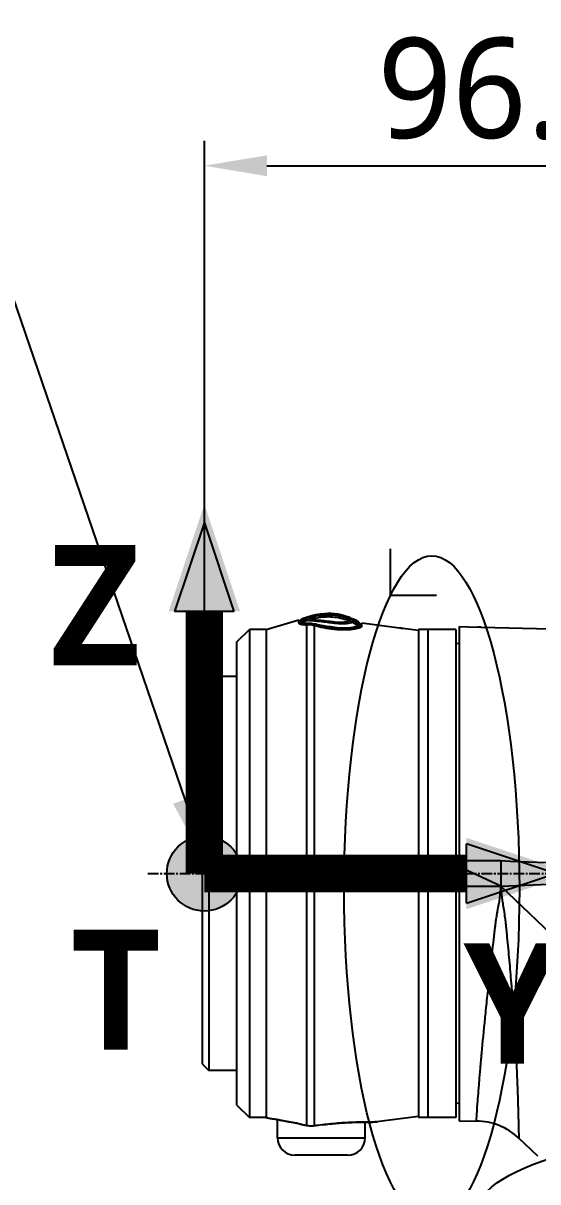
# Model space of a CAD drawing. Header units: millimetres. Extents: x 0 to 4378, y 0 to 2376.
# Drawn here: x 1408.7 to 1490.9, y 1649.9 to 1835 of the extents above; entities that cross this region are included whole.
import ezdxf

# ---------------------------------------------------------------- set-up
doc = ezdxf.new("R2010")
doc.units = ezdxf.units.MM
doc.header["$LTSCALE"] = 0.2
doc.linetypes.add('CENTER2', pattern=[1.125, 0.75, -0.125, 0.125, -0.125])
for name, color, linetype in [('02_Center Line', 1, 'CENTER2'), ('07_Special Line2', 76, 'Continuous'), ('12_Before Rev.Num.', 5, 'Continuous'), ('13_After Rev.Num.', 6, 'Continuous')]:
    doc.layers.add(name, color=color, linetype=linetype)
doc.layers.add('14_Mark', color=7, linetype='Continuous', true_color=0xe03c31)
doc.styles.add('Rainbow-5.0 Style', font='malgunsl.ttf')
doc.dimstyles.new('Rainbow-5.0 Style', dxfattribs={"dimtxt": 4, "dimasz": 2.5, "dimexe": 1, "dimexo": 1, "dimgap": 1, "dimtad": 1, "dimdsep": 46, "dimtxsty": 'Rainbow-5.0 Style', "dimcen": 0, "dimclrd": 251, "dimclre": 251, "dimclrt": 7, "dimazin": 3, "dimtp": 0.1, "dimtm": 0.1, "dimtfac": 0.61, "dimtmove": 0, "dimatfit": 3, "dimfxl": 1, "dimlwd": -1, "dimlwe": -1, "dimarcsym": 1})

# ---------------------------------------------------------------- blocks, each defined once
blk = doc.blocks.new('A$C20a5dee6')
for p, q in [((-197.54, 1135.9), (-192.28, 1137.4)), ((-192.28, 1137), (-192.28, 1137.18)), ((-192.28, 1136.96), (-192.28, 1136.96)), ((-192.23, 1136.88), (-192.23, 1136.83)), ((-182.24, 1136.38), (-182.24, 1136.87)), ((-182.24, 1136.38), (-182.24, 1136.87)), ((-176.2, 1136.1), (-182.24, 1136.87)), ((-202.2, 1133.9), (-200.2, 1135.9)), ((-200.2, 1135.9), (-200.2, 1057.9)), ((-197.54, 1135.9), (-200.2, 1135.9)), ((-189.87, 1136), (-189.87, 1136)), ((-187.31, 1136.07), (-187.31, 1135.96)), ((-182.39, 1136.26), (-182.39, 1136.24)), ((-173.2, 1135.71), (-175.7, 1136.03)), ((-173.2, 1135.9), (-173.2, 1057.9)), ((-167.2, 1135.9), (-173.2, 1135.9)), ((-171.7, 1135.9), (-171.7, 1057.9)), ((-167.2, 1135.9), (-167.2, 1057.9)), ((-166.7, 1136.35), (-166.7, 1057.38)), ((-166.7, 1136.35), (-163.7, 1136.27)), ((-163.2, 1136.26), (-152.05, 1135.97)), ((-202.2, 1059.9), (-202.2, 1133.9)), ((-189.87, 1134.54), (-189.87, 1134.54)), ((-189.87, 1134.14), (-189.87, 1134.14)), ((-166.7, 1133.61), (-167.2, 1133.62)), ((-189.87, 1131.14), (-189.87, 1131.14)), ((-189.87, 1131.14), (-189.87, 1131.14)), ((-189.87, 1130.04), (-189.87, 1130.04)), ((-189.87, 1129.84), (-189.87, 1129.84)), ((-207.7, 1127.38), (-206.7, 1128.38)), ((-207.7, 1066.43), (-207.7, 1127.38)), ((-206.7, 1128.38), (-206.7, 1065.43)), ((-202.2, 1128.38), (-206.7, 1128.38)), ((-189.87, 1108.11), (-189.87, 1108.11)), ((-160, 1098.9), (-166.7, 1098.9)), ((-160, 1094.9), (-166.7, 1097.98)), ((-160, 1098.9), (-160, 1094.9)), ((-189.87, 1095.79), (-189.87, 1095.79)), ((-160, 1094.9), (-112.9, 1096.82)), ((-166.7, 1094.9), (-160, 1094.9)), ((-160, 1094.9), (-111.52, 1048.4)), ((-189.87, 1087.77), (-189.87, 1087.77)), ((-189.87, 1070.28), (-189.87, 1070.28)), ((-207.7, 1066.43), (-206.7, 1065.43)), ((-202.2, 1065.43), (-206.7, 1065.43)), ((-202.2, 1059.9), (-200.2, 1057.9)), ((-166.7, 1060.19), (-167.2, 1060.18)), ((-197.54, 1057.9), (-200.2, 1057.9)), ((-195.7, 1057.58), (-195.7, 1057.58)), ((-195.7, 1054.7), (-195.7, 1057.57)), ((-181.7, 1054.7), (-181.7, 1057.18)), ((-173.2, 1058.08), (-179.81, 1057.24)), ((-167.2, 1057.9), (-173.2, 1057.9)), ((-166.7, 1057.38), (-163.92, 1057.36)), ((-188.57, 1056.75), (-188.57, 1056.76)), ((-195.7, 1054.7), (-181.7, 1054.7)), ((-154.1, 1051.76), (-157.15, 1054.64)), ((-184.5, 1051.9), (-192.9, 1051.9))]:
    blk.add_line(p, q)
for centre, radius, start, end in [((-164.01, 1047.36), 10, 46.7002, 89.5), ((-192.9, 1054.7), 2.8, 180, 270), ((-184.5, 1054.7), 2.8, 270, 0)]:
    blk.add_arc(centre, radius, start, end)
for centre, major_axis, ratio, start_param, end_param in [((-190.78, 1138.3), (-0.199, 0.356), 0.831407, 2.296035, 3.622073), ((-190.7, 1137.76), (0.103, -0.425), 0.704383, 5.763907, 7.08083), ((-185.59, 1138.25), (-4.86, -0.68), 0.118691, 0.094667, 0.17403), ((-183.8, 1137.96), (-0.344, -0.089), 0.999995, 0.248115, 1.570796), ((-183.79, 1137.49), (-0.225, -0.286), 0.974625, 5.861248, 7.187926), ((-185.15, 1126.08), (4.32, -11.32), 0.717714, 2.404672, 2.506604), ((-182.2, 1096.21), (-1.5, 41.41), 0.004407, 0.122192, 0.153006), ((-185.04, 1126.56), (-4.56, 11.08), 0.720786, 5.518786, 5.618693), ((-197.27, 1058.87), (-0.218, -0.976), 0.94947, 6.224959, 6.283191), ((-190.79, 1057.59), (-0.241, -0.97), 0.226232, 6.115727, 6.283184), ((-189.99, 1057.55), (0.153, -0.988), 0.141972, 6.109132, 6.283185)]:
    blk.add_ellipse(centre, major_axis=major_axis, ratio=ratio, start_param=start_param, end_param=end_param)
for points, knots in [([(-190.47, 1138.06), (-189.89, 1138.22), (-189.32, 1138.34), (-188.76, 1138.4), (-187.3, 1138.58), (-185.9, 1138.43), (-184.57, 1137.97), (-184.41, 1137.91), (-184.26, 1137.86), (-184.11, 1137.79)], [0.073579, 0.073579, 0.073579, 0.073579, 1.773456, 1.773456, 1.773456, 6.187837, 6.187837, 6.187837, 6.697304, 6.697304, 6.697304, 6.697304]), ([(-192.28, 1136.96), (-192.28, 1136.93), (-192.28, 1136.91), (-192.26, 1136.86), (-192.25, 1136.84), (-192.18, 1136.78), (-192.1, 1136.75), (-191.8, 1136.67), (-191.48, 1136.64), (-191.07, 1136.65)], [-0.3780935, -0.3780935, -0.3780935, -0.3780935, -0.3289343, -0.3289343, -0.2821356, -0.2821356, -0.188521, -0.188521, -0.0003025, -0.0003025, -0.0003025, -0.0003025]), ([(-192.23, 1136.83), (-192.25, 1136.85), (-192.26, 1136.87), (-192.28, 1136.9), (-192.28, 1136.92), (-192.28, 1136.93)], [-0.11536978, -0.11536978, -0.11536978, -0.11536978, -0.06051252, -0.06051252, -0.02296166, -0.02296166, -0.02296166, -0.02296166]), ([(-192.23, 1136.92), (-192.23, 1136.92), (-192.23, 1136.92), (-192.23, 1136.9), (-192.23, 1136.84), (-192.23, 1136.82)], [-137.742306, -137.742306, -137.742306, -137.742306, -137.735239, -135.362241, -134.896788, -134.896788, -134.896788, -134.896788]), ([(-190.94, 1136.68), (-191.19, 1136.68), (-191.4, 1136.69), (-191.56, 1136.72), (-191.73, 1136.74), (-191.85, 1136.78), (-191.92, 1136.83), (-192.05, 1136.93), (-191.99, 1137.06), (-191.99, 1137.15), (-192, 1137.24), (-192, 1137.31), (-192, 1137.35), (-192, 1137.35), (-192, 1137.35), (-192, 1137.35), (-192, 1137.4), (-192, 1137.42), (-192, 1137.42), (-192, 1137.42), (-192, 1137.42), (-192, 1137.42)], [-37.038773, -37.038773, -37.038773, -37.038773, -35.852961, -35.852961, -35.852961, -34.66644, -34.66644, -34.66644, -32.296832, -32.296832, -32.296832, -29.935323, -29.935323, -29.935323, -29.920458, -29.920458, -29.920458, -27.574383, -27.574383, -27.574383, -27.547428, -27.547428, -27.547428, -27.547428]), ([(-191.69, 1137.03), (-191.7, 1137.03), (-191.7, 1137.04), (-191.7, 1137.04), (-191.75, 1137.09), (-191.76, 1137.13), (-191.77, 1137.17), (-191.78, 1137.22), (-191.77, 1137.27), (-191.77, 1137.31)], [33.655801, 33.655801, 33.655801, 33.655801, 33.760753, 33.760753, 33.760753, 34.688313, 34.688313, 34.688313, 35.7207, 35.7207, 35.7207, 35.7207]), ([(-191.77, 1137.62), (-191.67, 1137.66), (-191.57, 1137.69), (-191.47, 1137.73), (-191.33, 1137.78), (-191.19, 1137.83), (-191.06, 1137.87), (-191, 1137.9), (-190.93, 1137.92), (-190.87, 1137.94)], [-1.0896743, -1.0896743, -1.0896743, -1.0896743, -0.7634499, -0.7634499, -0.7634499, -0.3184296, -0.3184296, -0.3184296, -0.1133023, -0.1133023, -0.1133023, -0.1133023]), ([(-191.77, 1137.31), (-191.76, 1137.41), (-191.77, 1137.49), (-191.77, 1137.59), (-191.77, 1137.62), (-191.77, 1137.62)], [35.720722, 35.720722, 35.720722, 35.720722, 38.259702, 38.259702, 40.798705, 40.798705, 40.798705, 40.798705]), ([(-191.69, 1137.03), (-191.63, 1136.98), (-191.52, 1136.95), (-191.38, 1136.93), (-191.37, 1136.92), (-191.37, 1136.92), (-191.36, 1136.92), (-191.2, 1136.9), (-191.01, 1136.88), (-190.77, 1136.88)], [-33.655783, -33.655783, -33.655783, -33.655783, -32.588177, -32.588177, -32.588177, -32.535769, -32.535769, -32.535769, -31.415738, -31.415738, -31.415738, -31.415738]), ([(-189.87, 1136.49), (-189.92, 1136.51), (-189.97, 1136.52), (-190.09, 1136.55), (-190.14, 1136.56), (-190.3, 1136.59), (-190.4, 1136.61), (-190.79, 1136.66), (-190.99, 1136.65), (-191.07, 1136.65)], [0.0000195, 0.0000195, 0.0000195, 0.0000195, 0.0187409, 0.0187409, 0.0363222, 0.0363222, 0.0713463, 0.0713463, 0.1704652, 0.1704652, 0.1704652, 0.1704652]), ([(-191.07, 1136.65), (-191.07, 1135.61), (-191.07, 1133.85), (-191.07, 1131.46), (-191.07, 1130.21), (-191.07, 1128.76), (-191.07, 1127.18), (-191.07, 1125.59), (-191.07, 1123.87), (-191.07, 1122.02), (-191.07, 1120.17), (-191.07, 1118.16), (-191.07, 1116.08), (-191.07, 1113.99), (-191.07, 1111.83), (-191.07, 1109.6), (-191.07, 1107.36), (-191.07, 1105.03), (-191.07, 1102.7), (-191.07, 1100.36), (-191.07, 1098.01), (-191.07, 1095.66), (-191.07, 1090.94), (-191.07, 1086.2), (-191.07, 1081.81), (-191.07, 1079.61), (-191.07, 1077.51), (-191.07, 1075.51), (-191.07, 1073.51), (-191.07, 1071.59), (-191.07, 1069.82), (-191.07, 1068.05), (-191.07, 1066.44), (-191.07, 1064.97), (-191.07, 1063.51), (-191.07, 1062.18), (-191.07, 1061.05), (-191.07, 1058.89), (-191.07, 1057.41), (-191.07, 1056.64)], [0, 0, 0, 0, 0.1205223, 0.1205223, 0.1205223, 0.1837668, 0.1837668, 0.1837668, 0.2470112, 0.2470112, 0.2470112, 0.3102557, 0.3102557, 0.3102557, 0.3735002, 0.3735002, 0.3735002, 0.4367446, 0.4367446, 0.4367446, 0.4999891, 0.4999891, 0.4999891, 0.6264781, 0.6264781, 0.6264781, 0.6897225, 0.6897225, 0.6897225, 0.752967, 0.752967, 0.752967, 0.8162115, 0.8162115, 0.8162115, 0.879456, 0.879456, 0.879456, 1, 1, 1, 1]), ([(-190.94, 1136.68), (-190.49, 1136.71), (-189.93, 1136.59), (-189.31, 1136.42), (-189.31, 1136.42), (-189.3, 1136.42), (-189.3, 1136.42), (-188.99, 1136.34), (-188.66, 1136.27), (-188.33, 1136.21), (-188, 1136.16), (-187.66, 1136.11), (-187.31, 1136.07)], [37.039421, 37.039421, 37.039421, 37.039421, 39.181422, 39.181422, 39.181422, 39.2015, 39.2015, 39.2015, 40.272392, 40.272392, 40.272392, 41.323422, 41.323422, 41.323422, 41.323422]), ([(-190.88, 1137.63), (-190.88, 1137.68), (-190.87, 1137.73), (-190.87, 1137.81), (-190.87, 1137.84), (-190.87, 1137.91), (-190.87, 1137.94), (-190.87, 1137.94)], [-0.4984902, -0.4984902, -0.4984902, -0.4984902, -0.3746356, -0.3746356, -0.2508217, -0.2508217, -0.0000001, -0.0000001, -0.0000001, -0.0000001]), ([(-190.77, 1137.36), (-190.79, 1137.37), (-190.81, 1137.39), (-190.82, 1137.41), (-190.84, 1137.42), (-190.85, 1137.44), (-190.85, 1137.45), (-190.86, 1137.47), (-190.86, 1137.48), (-190.87, 1137.5), (-190.87, 1137.51), (-190.87, 1137.53), (-190.87, 1137.54), (-190.87, 1137.56), (-190.88, 1137.57), (-190.88, 1137.59), (-190.88, 1137.59), (-190.88, 1137.59), (-190.88, 1137.6), (-190.88, 1137.61), (-190.88, 1137.62), (-190.88, 1137.63)], [-6.865662, -6.865662, -6.865662, -6.865662, -6.53091, -6.53091, -6.53091, -6.199058, -6.199058, -6.199058, -5.869205, -5.869205, -5.869205, -5.540502, -5.540502, -5.540502, -5.212131, -5.212131, -5.212131, -5.149247, -5.149247, -5.149247, -4.883582, -4.883582, -4.883582, -4.883582]), ([(-183.8, 1137.03), (-183.95, 1136.94), (-184.24, 1136.86), (-184.66, 1136.81), (-185.25, 1136.74), (-186.05, 1136.79), (-186.91, 1136.89), (-187.26, 1136.94), (-187.62, 1136.98), (-187.96, 1137.03), (-188.45, 1137.09), (-188.92, 1137.15), (-189.33, 1137.18), (-190.02, 1137.23), (-190.58, 1137.23), (-190.77, 1137.36)], [-16.234798, -16.234798, -16.234798, -16.234798, -14.441202, -14.441202, -14.441202, -11.916208, -11.916208, -11.916208, -10.870941, -10.870941, -10.870941, -9.390513, -9.390513, -9.390513, -6.865662, -6.865662, -6.865662, -6.865662]), ([(-190.77, 1136.88), (-190.5, 1136.89), (-190.19, 1136.87), (-189.5, 1136.75), (-189.13, 1136.64), (-188.34, 1136.49), (-187.93, 1136.43), (-187.08, 1136.33), (-186.65, 1136.26), (-185.4, 1136.13), (-184.63, 1136.14), (-183.44, 1136.28), (-183.03, 1136.41), (-182.89, 1136.54)], [-31.415738, -31.415738, -31.415738, -31.415738, -30.087278, -30.087278, -28.758819, -28.758819, -27.43036, -27.43036, -26.101901, -26.101901, -23.444982, -23.444982, -20.788081, -20.788081, -20.788081, -20.788081]), ([(-190.42, 1137.52), (-190.49, 1137.6), (-190.47, 1137.68), (-190.47, 1137.75), (-190.47, 1137.75), (-190.47, 1137.75)], [-6.865662, -6.865662, -6.865662, -6.865662, -5.149247, -5.149247, -5.09617, -5.09617, -5.09617, -5.09617]), ([(-184.11, 1137.49), (-184.59, 1137.69), (-185.08, 1137.84), (-185.58, 1137.95), (-186.15, 1138.08), (-186.73, 1138.16), (-187.32, 1138.17), (-188.14, 1138.19), (-188.97, 1138.11), (-189.83, 1137.92), (-190.04, 1137.87), (-190.26, 1137.81), (-190.47, 1137.75)], [1.942734, 1.942734, 1.942734, 1.942734, 3.510907, 3.510907, 3.510907, 5.294969, 5.294969, 5.294969, 7.771433, 7.771433, 7.771433, 8.384461, 8.384461, 8.384461, 8.384461]), ([(-190.47, 1137.75), (-190.47, 1137.82), (-190.47, 1137.88), (-190.47, 1137.92), (-190.47, 1138.01), (-190.47, 1138.06), (-190.47, 1138.06)], [-5.096168, -5.096168, -5.096168, -5.096168, -3.432831, -3.432831, -3.432831, 0, 0, 0, 0]), ([(-184.22, 1137.21), (-184.39, 1137.28), (-184.56, 1137.34), (-184.73, 1137.4), (-185.53, 1137.67), (-186.38, 1137.83), (-187.22, 1137.86), (-187.24, 1137.86), (-187.25, 1137.87), (-187.26, 1137.87), (-188.1, 1137.9), (-188.93, 1137.81), (-189.75, 1137.63), (-189.95, 1137.59), (-190.16, 1137.53), (-190.36, 1137.48)], [1.992945, 1.992945, 1.992945, 1.992945, 2.541442, 2.541442, 2.541442, 5.082989, 5.082989, 5.082989, 5.1247, 5.1247, 5.1247, 7.624618, 7.624618, 7.624618, 8.25646, 8.25646, 8.25646, 8.25646]), ([(-186.47, 1137.05), (-186.66, 1137.06), (-186.85, 1137.08), (-187.45, 1137.15), (-187.86, 1137.2), (-188.24, 1137.24), (-188.6, 1137.28), (-188.93, 1137.31), (-189.46, 1137.34), (-189.68, 1137.35), (-189.86, 1137.37), (-190.09, 1137.4), (-190.26, 1137.43), (-190.36, 1137.48)], [-12.546701, -12.546701, -12.546701, -12.546701, -11.915365, -11.915365, -10.602154, -10.602154, -10.602154, -9.390513, -9.390513, -8.401614, -8.401614, -8.401614, -7.169122, -7.169122, -7.169122, -7.169122]), ([(-182.24, 1136.38), (-182.25, 1136.29), (-182.35, 1136.21), (-182.75, 1136.05), (-183.03, 1135.97), (-183.8, 1135.85), (-184.29, 1135.81), (-185.41, 1135.79), (-186.02, 1135.82), (-187.21, 1135.93), (-187.78, 1136.02), (-188.87, 1136.23), (-189.39, 1136.35), (-189.87, 1136.49)], [0, 0, 0, 0, 0.170338, 0.170338, 0.339954, 0.339954, 0.529798, 0.529798, 0.719657, 0.719657, 0.888889, 0.888889, 1.059151, 1.059151, 1.059151, 1.059151]), ([(-189.87, 1136.49), (-189.87, 1135.43), (-189.87, 1133.75), (-189.87, 1131.54), (-189.87, 1130.28), (-189.87, 1128.84), (-189.87, 1127.25), (-189.87, 1125.66), (-189.87, 1123.93), (-189.87, 1122.08), (-189.87, 1120.22), (-189.87, 1118.21), (-189.87, 1116.12), (-189.87, 1114.03), (-189.87, 1111.87), (-189.87, 1109.63), (-189.87, 1107.39), (-189.87, 1105.05), (-189.87, 1102.71), (-189.87, 1100.37), (-189.87, 1098.02), (-189.87, 1095.65), (-189.87, 1090.93), (-189.87, 1086.18), (-189.87, 1081.77), (-189.87, 1079.57), (-189.87, 1077.47), (-189.87, 1075.46), (-189.87, 1073.46), (-189.87, 1071.53), (-189.87, 1069.76), (-189.87, 1067.99), (-189.87, 1066.37), (-189.87, 1064.9), (-189.87, 1063.43), (-189.87, 1062.1), (-189.87, 1060.97), (-189.87, 1058.83), (-189.87, 1057.35), (-189.87, 1056.58)], [-1, -1, -1, -1, -0.88741, -0.88741, -0.88741, -0.823499, -0.823499, -0.823499, -0.759589, -0.759589, -0.759589, -0.695678, -0.695678, -0.695678, -0.631767, -0.631767, -0.631767, -0.567856, -0.567856, -0.567856, -0.503945, -0.503945, -0.503945, -0.376123, -0.376123, -0.376123, -0.312212, -0.312212, -0.312212, -0.248301, -0.248301, -0.248301, -0.184391, -0.184391, -0.184391, -0.12048, -0.12048, -0.12048, 0, 0, 0, 0]), ([(-182.6, 1136.91), (-182.6, 1136.92), (-182.59, 1136.87), (-182.61, 1136.68), (-182.55, 1136.52), (-182.77, 1136.17), (-183.36, 1136), (-185.06, 1135.86), (-186.19, 1135.9), (-187.31, 1136.07)], [0, 0, 0, 0, 3.441683, 3.441683, 6.883366, 6.883366, 10.325049, 10.325049, 13.766731, 13.766731, 13.766731, 13.766731]), ([(-184.22, 1137.21), (-184.35, 1137.14), (-184.62, 1137.07), (-185.4, 1136.99), (-185.91, 1137), (-186.47, 1137.05)], [-16.152793, -16.152793, -16.152793, -16.152793, -14.440216, -14.440216, -12.546701, -12.546701, -12.546701, -12.546701]), ([(-184.11, 1137.31), (-184.11, 1137.31), (-184.11, 1137.31), (-184.11, 1137.3), (-184.12, 1137.29), (-184.13, 1137.27), (-184.15, 1137.26), (-184.17, 1137.24), (-184.19, 1137.23), (-184.22, 1137.21)], [-16.9650672, -16.9650672, -16.9650672, -16.9650672, -16.8814942, -16.8814942, -16.8814942, -16.518726, -16.518726, -16.518726, -16.1528025, -16.1528025, -16.1528025, -16.1528025]), ([(-184.11, 1137.49), (-184.11, 1137.46), (-184.11, 1137.43), (-184.11, 1137.38), (-184.11, 1137.34), (-184.11, 1137.31)], [0, 0, 0, 0, 0.0616854, 0.0616854, 0.1115163, 0.1115163, 0.1115163, 0.1115163]), ([(-183.71, 1137.14), (-183.71, 1137.13), (-183.71, 1137.13), (-183.71, 1137.13), (-183.72, 1137.11), (-183.73, 1137.09), (-183.74, 1137.08), (-183.76, 1137.06), (-183.78, 1137.05), (-183.8, 1137.03)], [-16.9650672, -16.9650672, -16.9650672, -16.9650672, -16.8938577, -16.8938577, -16.8938577, -16.565263, -16.565263, -16.565263, -16.2347997, -16.2347997, -16.2347997, -16.2347997]), ([(-183.71, 1137.62), (-183.71, 1137.62), (-183.71, 1137.59), (-183.71, 1137.53), (-183.71, 1137.51), (-183.71, 1137.49), (-183.71, 1137.47), (-183.71, 1137.42), (-183.71, 1137.37), (-183.71, 1137.31)], [-0.5013435, -0.5013435, -0.5013435, -0.5013435, -0.2507469, -0.2507469, -0.1880948, -0.1880948, -0.1410476, -0.1410476, -0.0000391, -0.0000391, -0.0000391, -0.0000391]), ([(-182.81, 1136.84), (-182.81, 1136.9), (-182.82, 1136.96), (-182.81, 1137.01), (-182.81, 1137.05), (-182.81, 1137.09), (-182.81, 1137.11), (-182.81, 1137.13), (-182.81, 1137.15), (-182.81, 1137.15), (-182.81, 1137.15), (-182.81, 1137.15), (-182.81, 1137.15)], [-18.712231, -18.712231, -18.712231, -18.712231, -16.997643, -16.997643, -16.997643, -15.300899, -15.300899, -15.300899, -13.604104, -13.604104, -13.604104, -13.589461, -13.589461, -13.589461, -13.589461]), ([(-197.54, 1135.9), (-197.54, 1135.9), (-197.54, 1135.9), (-197.54, 1135.89), (-197.54, 1135.88), (-197.54, 1135.86), (-197.54, 1135.85), (-197.54, 1135.77), (-197.53, 1135.63), (-197.51, 1134.73), (-197.55, 1133.32), (-197.52, 1130.53), (-197.51, 1129.73), (-197.51, 1128.3), (-197.51, 1127.71), (-197.53, 1125.33), (-197.55, 1123.34), (-197.52, 1119.6), (-197.51, 1117.97), (-197.52, 1114.54), (-197.53, 1112.77), (-197.54, 1109.25), (-197.54, 1107.53), (-197.54, 1104.57), (-197.54, 1103.35), (-197.54, 1100.89), (-197.54, 1099.65), (-197.54, 1097.79), (-197.54, 1097.18), (-197.54, 1092.91), (-197.52, 1089.28), (-197.53, 1084.05), (-197.54, 1082.36), (-197.54, 1079.55), (-197.53, 1078.39), (-197.5, 1073.98), (-197.54, 1071.01), (-197.54, 1067.64), (-197.53, 1066.9), (-197.5, 1063.54), (-197.54, 1061.46), (-197.54, 1059.7), (-197.54, 1059.4), (-197.54, 1058.75), (-197.54, 1058.45), (-197.54, 1058.15), (-197.54, 1058.07), (-197.54, 1057.96), (-197.54, 1057.92), (-197.54, 1057.91)], [-12.167971, -12.167971, -12.167971, -12.167971, -12.124815, -12.124815, -12.007373, -12.007373, -11.964756, -11.964756, -11.555527, -11.555527, -10.242526, -10.242526, -9.787003, -9.787003, -9.494757, -9.494757, -8.658648, -8.658648, -8.069674, -8.069674, -7.481399, -7.481399, -6.943069, -6.943069, -6.570845, -6.570845, -6.198458, -6.198458, -6.015314, -6.015314, -4.920692, -4.920692, -4.383337, -4.383337, -3.995401, -3.995401, -2.858372, -2.858372, -2.517426, -2.517426, -1.221295, -1.221295, -0.905097, -0.905097, -0.443398, -0.443398, -0.219873, -0.219873, -0.000072, -0.000072, -0.000072, -0.000072]), ([(-182.39, 1136.21), (-182.39, 1136.21), (-182.39, 1136.22), (-182.38, 1136.27), (-182.38, 1136.31), (-182.39, 1136.33), (-182.39, 1136.33), (-182.39, 1136.37), (-182.39, 1136.37), (-182.39, 1136.37), (-182.39, 1136.37)], [-113.902155, -113.902155, -113.902155, -113.902155, -113.638059, -113.638059, -112.182288, -112.182288, -112.182288, -111.916864, -110.197458, -110.190469, -110.190469, -110.190469, -110.190469]), ([(-175.7, 1136.03), (-175.76, 1136.04), (-175.83, 1136.05), (-175.95, 1136.07), (-176.01, 1136.07), (-176.1, 1136.08), (-176.14, 1136.09), (-176.19, 1136.1), (-176.2, 1136.1), (-176.2, 1136.1)], [0.15115122, 0.15115122, 0.15115122, 0.15115122, 0.1700527, 0.1700527, 0.18903618, 0.18903618, 0.20792837, 0.20792837, 0.22682057, 0.22682057, 0.22682057, 0.22682057]), ([(-163.2, 1136.26), (-163.2, 1136.26), (-163.2, 1136.26), (-163.2, 1136.26), (-163.2, 1136.26), (-163.2, 1136.26), (-163.21, 1136.26), (-163.22, 1136.26), (-163.25, 1136.26), (-163.31, 1136.26), (-163.35, 1136.26), (-163.44, 1136.26), (-163.49, 1136.26), (-163.6, 1136.27), (-163.65, 1136.27), (-163.7, 1136.27)], [-0.07872826, -0.07872826, -0.07872826, -0.07872826, -0.07717203, -0.07717203, -0.07494405, -0.07494405, -0.06936392, -0.06936392, -0.04935694, -0.04935694, -0.03332942, -0.03332942, -0.01579755, -0.01579755, -0.000001, -0.000001, -0.000001, -0.000001]), ([(-163.92, 1057.36), (-163.92, 1057.36), (-163.9, 1057.61), (-163.87, 1058.07), (-163.84, 1058.55), (-163.79, 1059.26), (-163.73, 1060.14), (-163.73, 1060.14), (-163.73, 1060.15), (-163.73, 1060.16), (-163.73, 1060.16), (-163.73, 1060.17), (-163.73, 1060.18), (-163.66, 1061.12), (-163.57, 1062.28), (-163.46, 1063.61), (-163.46, 1063.63), (-163.45, 1063.65), (-163.45, 1063.67), (-163.4, 1064.35), (-163.34, 1065.07), (-163.27, 1065.83), (-163.24, 1066.21), (-163.2, 1066.61), (-163.17, 1067.01), (-163.15, 1067.21), (-163.13, 1067.41), (-163.11, 1067.62), (-163.09, 1067.82), (-163.07, 1068.03), (-163.05, 1068.24), (-162.9, 1069.92), (-162.72, 1071.79), (-162.51, 1073.83), (-162.51, 1073.85), (-162.51, 1073.87), (-162.51, 1073.9), (-162.4, 1074.89), (-162.3, 1075.93), (-162.19, 1077), (-162.13, 1077.54), (-162.07, 1078.1), (-162.01, 1078.66), (-161.98, 1078.95), (-161.95, 1079.23), (-161.91, 1079.52), (-161.9, 1079.66), (-161.88, 1079.81), (-161.87, 1079.95), (-161.86, 1080.02), (-161.85, 1080.1), (-161.84, 1080.17), (-161.84, 1080.2), (-161.84, 1080.24), (-161.83, 1080.28), (-161.83, 1080.29), (-161.83, 1080.31), (-161.83, 1080.33), (-161.82, 1080.35), (-161.82, 1080.37), (-161.82, 1080.39), (-161.7, 1081.47), (-161.57, 1082.61), (-161.44, 1083.79), (-161.37, 1084.38), (-161.3, 1084.98), (-161.23, 1085.6), (-161.2, 1085.9), (-161.16, 1086.21), (-161.13, 1086.53), (-161.11, 1086.68), (-161.09, 1086.84), (-161.07, 1087), (-161.06, 1087.08), (-161.05, 1087.15), (-161.04, 1087.23), (-161.04, 1087.27), (-161.04, 1087.31), (-161.03, 1087.35), (-161.03, 1087.39), (-161.02, 1087.43), (-161.02, 1087.46), (-161.02, 1087.48), (-161.01, 1087.52), (-161.01, 1087.55), (-160.97, 1087.87), (-160.94, 1088.15), (-160.91, 1088.39), (-160.9, 1088.51), (-160.88, 1088.62), (-160.87, 1088.72), (-160.87, 1088.77), (-160.86, 1088.81), (-160.86, 1088.85), (-160.84, 1088.95), (-160.83, 1089.03), (-160.83, 1089.1), (-160.82, 1089.15), (-160.81, 1089.19), (-160.81, 1089.22), (-160.81, 1089.24), (-160.81, 1089.26), (-160.8, 1089.27), (-160.8, 1089.28), (-160.8, 1089.28), (-160.8, 1089.29), (-160.8, 1089.3), (-160.8, 1089.3), (-160.8, 1089.3), (-160.8, 1089.31), (-160.79, 1089.34), (-160.79, 1089.36), (-160.77, 1089.54), (-160.73, 1089.77), (-160.68, 1090.05), (-160.66, 1090.21), (-160.63, 1090.37), (-160.59, 1090.56), (-160.58, 1090.65), (-160.56, 1090.75), (-160.54, 1090.85), (-160.53, 1090.9), (-160.52, 1090.95), (-160.51, 1091), (-160.51, 1091.03), (-160.5, 1091.05), (-160.5, 1091.08), (-160.5, 1091.09), (-160.49, 1091.11), (-160.49, 1091.12), (-160.49, 1091.13), (-160.48, 1091.15), (-160.48, 1091.16), (-160.41, 1091.55), (-160.35, 1091.91), (-160.29, 1092.22), (-160.24, 1092.52), (-160.2, 1092.79), (-160.17, 1093.01), (-160.17, 1093.02), (-160.17, 1093.02), (-160.17, 1093.03), (-160.08, 1093.68), (-160.02, 1094.31), (-160, 1094.9)], [0, 0, 0, 0, 0.121112, 0.121112, 0.121112, 0.248047, 0.248047, 0.248047, 0.249023, 0.249023, 0.249023, 0.25, 0.25, 0.25, 0.373166, 0.373166, 0.373166, 0.375, 0.375, 0.375, 0.4375, 0.4375, 0.4375, 0.46875, 0.46875, 0.46875, 0.484375, 0.484375, 0.484375, 0.5, 0.5, 0.5, 0.625, 0.625, 0.625, 0.626439, 0.626439, 0.626439, 0.6875, 0.6875, 0.6875, 0.71875, 0.71875, 0.71875, 0.734375, 0.734375, 0.734375, 0.742187, 0.742187, 0.742187, 0.746094, 0.746094, 0.746094, 0.748047, 0.748047, 0.748047, 0.749023, 0.749023, 0.749023, 0.75, 0.75, 0.75, 0.8125, 0.8125, 0.8125, 0.84375, 0.84375, 0.84375, 0.859375, 0.859375, 0.859375, 0.867187, 0.867187, 0.867187, 0.871094, 0.871094, 0.871094, 0.873047, 0.873047, 0.873047, 0.874878, 0.874878, 0.874878, 0.875773, 0.875773, 0.875773, 0.885526, 0.885526, 0.885526, 0.890625, 0.890625, 0.890625, 0.892844, 0.892844, 0.892844, 0.898437, 0.898437, 0.898437, 0.902344, 0.902344, 0.902344, 0.904297, 0.904297, 0.904297, 0.905273, 0.905273, 0.905273, 0.906006, 0.906006, 0.906006, 0.907746, 0.907746, 0.907746, 0.921875, 0.921875, 0.921875, 0.929687, 0.929687, 0.929687, 0.933594, 0.933594, 0.933594, 0.935547, 0.935547, 0.935547, 0.936523, 0.936523, 0.936523, 0.937012, 0.937012, 0.937012, 0.9375, 0.9375, 0.9375, 0.953125, 0.953125, 0.953125, 0.968506, 0.968506, 0.968506, 0.96875, 0.96875, 0.96875, 1, 1, 1, 1]), ([(-160, 1094.9), (-159.98, 1094.33), (-159.92, 1093.7), (-159.84, 1093.02), (-159.84, 1093.02), (-159.84, 1093.01), (-159.84, 1093.01), (-159.81, 1092.76), (-159.77, 1092.48), (-159.72, 1092.16), (-159.67, 1091.84), (-159.62, 1091.49), (-159.56, 1091.1), (-159.56, 1091.09), (-159.56, 1091.08), (-159.55, 1091.08), (-159.48, 1090.6), (-159.42, 1090.2), (-159.37, 1089.88), (-159.35, 1089.72), (-159.33, 1089.58), (-159.32, 1089.46), (-159.31, 1089.4), (-159.3, 1089.34), (-159.29, 1089.29), (-159.29, 1089.26), (-159.29, 1089.24), (-159.28, 1089.21), (-159.28, 1089.2), (-159.28, 1089.19), (-159.28, 1089.18), (-159.28, 1089.17), (-159.28, 1089.17), (-159.28, 1089.16), (-159.28, 1089.16), (-159.28, 1089.15), (-159.28, 1089.14), (-159.27, 1089.12), (-159.26, 1089.02), (-159.25, 1088.86), (-159.24, 1088.81), (-159.23, 1088.74), (-159.23, 1088.67), (-159.22, 1088.64), (-159.22, 1088.61), (-159.22, 1088.58), (-159.21, 1088.52), (-159.2, 1088.46), (-159.2, 1088.4), (-159.2, 1088.37), (-159.19, 1088.33), (-159.19, 1088.3), (-159.19, 1088.28), (-159.18, 1088.27), (-159.18, 1088.25), (-159.18, 1088.24), (-159.18, 1088.23), (-159.18, 1088.22), (-159.18, 1088.22), (-159.18, 1088.21), (-159.18, 1088.21), (-159.18, 1088.21), (-159.18, 1088.2), (-159.18, 1088.2), (-159.16, 1088.04), (-159.15, 1087.88), (-159.13, 1087.72), (-159.12, 1087.6), (-159.11, 1087.49), (-159.1, 1087.37), (-159.09, 1087.33), (-159.09, 1087.29), (-159.08, 1087.25), (-158.96, 1085.97), (-158.84, 1084.71), (-158.72, 1083.48), (-158.61, 1082.26), (-158.51, 1081.06), (-158.41, 1079.9), (-158.41, 1079.89), (-158.41, 1079.88), (-158.41, 1079.87), (-158.19, 1077.32), (-158.03, 1075.02), (-157.89, 1072.97), (-157.88, 1072.81), (-157.87, 1072.65), (-157.86, 1072.5), (-157.73, 1070.34), (-157.63, 1068.46), (-157.55, 1066.82), (-157.55, 1066.81), (-157.55, 1066.81), (-157.55, 1066.8), (-157.5, 1065.84), (-157.46, 1064.92), (-157.43, 1064.07), (-157.39, 1063.24), (-157.36, 1062.46), (-157.34, 1061.74), (-157.34, 1061.71), (-157.34, 1061.69), (-157.33, 1061.67), (-157.32, 1061.31), (-157.31, 1060.95), (-157.3, 1060.6), (-157.29, 1060.26), (-157.28, 1059.93), (-157.27, 1059.6), (-157.27, 1059.59), (-157.27, 1059.58), (-157.27, 1059.57), (-157.27, 1059.56), (-157.27, 1059.56), (-157.27, 1059.55), (-157.26, 1059.36), (-157.25, 1059.12), (-157.25, 1058.83), (-157.24, 1058.54), (-157.23, 1058.2), (-157.22, 1057.83), (-157.22, 1057.83), (-157.22, 1057.82), (-157.22, 1057.82), (-157.21, 1057.48), (-157.2, 1057.2), (-157.2, 1056.98), (-157.19, 1056.86), (-157.19, 1056.76), (-157.19, 1056.67), (-157.19, 1056.63), (-157.19, 1056.59), (-157.19, 1056.55), (-157.19, 1056.53), (-157.19, 1056.51), (-157.19, 1056.49), (-157.19, 1056.48), (-157.19, 1056.47), (-157.19, 1056.46), (-157.18, 1056.46), (-157.18, 1056.45), (-157.18, 1056.45), (-157.18, 1056.45), (-157.18, 1056.44), (-157.18, 1056.44), (-157.18, 1056.44), (-157.18, 1056.44), (-157.18, 1056.44), (-157.18, 1056.21), (-157.18, 1056.02), (-157.17, 1055.86), (-157.17, 1055.77), (-157.17, 1055.7), (-157.17, 1055.63), (-157.17, 1055.6), (-157.17, 1055.56), (-157.17, 1055.53), (-157.17, 1055.51), (-157.16, 1055.5), (-157.16, 1055.48), (-157.16, 1055.48), (-157.16, 1055.47), (-157.16, 1055.46), (-157.16, 1055.46), (-157.16, 1055.45), (-157.16, 1055.45), (-157.16, 1055.45), (-157.16, 1055.44), (-157.16, 1055.44), (-157.16, 1055.44), (-157.16, 1055.44), (-157.16, 1055.44), (-157.16, 1055.29), (-157.16, 1055.17), (-157.16, 1055.07), (-157.16, 1055.01), (-157.15, 1054.97), (-157.15, 1054.93), (-157.15, 1054.75), (-157.15, 1054.66), (-157.15, 1054.64), (-157.15, 1054.64), (-157.15, 1054.64), (-157.15, 1054.64)], [0, 0, 0, 0, 0.0310059, 0.0310059, 0.0310059, 0.03125, 0.03125, 0.03125, 0.046875, 0.046875, 0.046875, 0.0622559, 0.0622559, 0.0622559, 0.0625, 0.0625, 0.0625, 0.078125, 0.078125, 0.078125, 0.0859375, 0.0859375, 0.0859375, 0.0898438, 0.0898438, 0.0898438, 0.0917969, 0.0917969, 0.0917969, 0.0927734, 0.0927734, 0.0927734, 0.0932617, 0.0932617, 0.0932617, 0.09375, 0.09375, 0.09375, 0.1015625, 0.1015625, 0.1015625, 0.1043487, 0.1043487, 0.1043487, 0.1054688, 0.1054688, 0.1054688, 0.1074219, 0.1074219, 0.1074219, 0.1083984, 0.1083984, 0.1083984, 0.1088867, 0.1088867, 0.1088867, 0.1091309, 0.1091309, 0.1091309, 0.1092529, 0.1092529, 0.1092529, 0.109375, 0.109375, 0.109375, 0.1171875, 0.1171875, 0.1171875, 0.1230469, 0.1230469, 0.1230469, 0.125, 0.125, 0.125, 0.1875, 0.1875, 0.1875, 0.2495117, 0.2495117, 0.2495117, 0.25, 0.25, 0.25, 0.3661699, 0.3661699, 0.3661699, 0.375, 0.375, 0.375, 0.4995117, 0.4995117, 0.4995117, 0.5, 0.5, 0.5, 0.5625, 0.5625, 0.5625, 0.6230469, 0.6230469, 0.6230469, 0.625, 0.625, 0.625, 0.65625, 0.65625, 0.65625, 0.6865234, 0.6865234, 0.6865234, 0.6873779, 0.6873779, 0.6873779, 0.6884698, 0.6884698, 0.6884698, 0.71875, 0.71875, 0.71875, 0.7495117, 0.7495117, 0.7495117, 0.75, 0.75, 0.75, 0.78125, 0.78125, 0.78125, 0.796875, 0.796875, 0.796875, 0.8046875, 0.8046875, 0.8046875, 0.8085938, 0.8085938, 0.8085938, 0.8105469, 0.8105469, 0.8105469, 0.8115234, 0.8115234, 0.8115234, 0.8122559, 0.8122559, 0.8122559, 0.8125, 0.8125, 0.8125, 0.84375, 0.84375, 0.84375, 0.859375, 0.859375, 0.859375, 0.8671875, 0.8671875, 0.8671875, 0.8710938, 0.8710938, 0.8710938, 0.8730469, 0.8730469, 0.8730469, 0.8740234, 0.8740234, 0.8740234, 0.8747559, 0.8747559, 0.8747559, 0.875, 0.875, 0.875, 0.90625, 0.90625, 0.90625, 0.921875, 0.921875, 0.921875, 0.9914741, 0.9914741, 0.9914741, 0.9999925, 0.9999925, 0.9999925, 0.9999925]), ([(-197.54, 1057.9), (-197.54, 1057.9), (-197.54, 1057.9), (-197.54, 1057.9), (-197.54, 1057.91), (-197.54, 1057.91)], [0, 0, 0, 0, 0.03889852, 0.03889852, 0.07654179, 0.07654179, 0.07654179, 0.07654179]), ([(-197.54, 1057.91), (-197.32, 1057.86), (-197, 1057.8), (-196.55, 1057.73), (-195.9, 1057.62), (-195.32, 1057.52), (-195.07, 1057.47), (-195.07, 1057.47), (-195.06, 1057.47), (-195.05, 1057.47), (-194.78, 1057.42), (-194.22, 1057.33), (-193.21, 1057.12), (-192.5, 1056.98), (-191.77, 1056.81), (-191.07, 1056.64)], [-1, -1, -1, -1, -0.75, -0.75, -0.75, -0.5, -0.5, -0.5, -0.494157, -0.494157, -0.494157, -0.25, -0.25, -0.25, 0, 0, 0, 0]), ([(-191.04, 1056.62), (-191.93, 1056.84), (-192.8, 1057.03), (-194.4, 1057.35), (-195.15, 1057.48), (-196.38, 1057.69), (-196.89, 1057.77), (-197.34, 1057.86), (-197.42, 1057.88), (-197.48, 1057.89)], [0, 0, 0, 0, 0.2824168, 0.2824168, 0.5741858, 0.5741858, 0.8654998, 0.8654998, 0.9233837, 0.9233837, 0.9233837, 0.9233837]), ([(-179.92, 1057.23), (-180.14, 1057.21), (-180.41, 1057.2), (-181.06, 1057.19), (-181.47, 1057.18), (-182.63, 1057.17), (-183.48, 1057.15), (-185.27, 1057.07), (-186.21, 1057), (-187.63, 1056.86), (-188.1, 1056.81), (-188.57, 1056.75)], [0.032054, 0.032054, 0.032054, 0.032054, 0.234464, 0.234464, 0.44458, 0.44458, 0.764301, 0.764301, 1.055307, 1.055307, 1.197411, 1.197411, 1.197411, 1.197411]), ([(-187.86, 1056.85), (-187.61, 1056.88), (-187.34, 1056.9), (-187.05, 1056.93), (-186.81, 1056.96), (-186.61, 1056.98), (-186.43, 1056.99)], [-0.97274889, -0.97274889, -0.97274889, -0.97274889, -0.94642857, -0.94642857, -0.94642857, -0.93096925, -0.93096925, -0.93096925, -0.93096925]), ([(-186.43, 1056.99), (-185.98, 1057.03), (-185.7, 1057.05), (-185.57, 1057.06), (-185.42, 1057.07), (-185.28, 1057.08), (-185.14, 1057.08), (-184.8, 1057.1), (-184.48, 1057.12), (-184.18, 1057.13), (-183.74, 1057.15), (-183.32, 1057.17), (-182.92, 1057.17), (-182.69, 1057.18), (-182.45, 1057.18), (-182.21, 1057.19), (-181.78, 1057.19), (-181.33, 1057.19), (-180.93, 1057.2), (-180.58, 1057.2), (-180.38, 1057.21), (-180.27, 1057.21), (-180.26, 1057.21), (-180.26, 1057.21), (-180.25, 1057.21), (-180.14, 1057.22), (-179.97, 1057.22), (-179.82, 1057.24)], [-0.9309693, -0.9309693, -0.9309693, -0.9309693, -0.8928571, -0.8928571, -0.8928571, -0.8773372, -0.8773372, -0.8773372, -0.8392857, -0.8392857, -0.8392857, -0.7857143, -0.7857143, -0.7857143, -0.7478541, -0.7478541, -0.7478541, -0.6785714, -0.6785714, -0.6785714, -0.6271781, -0.6271781, -0.6271781, -0.625, -0.625, -0.625, -0.5735017, -0.5735017, -0.5735017, -0.5735017]), ([(-189.84, 1056.57), (-190.17, 1056.51), (-190.52, 1056.52), (-190.91, 1056.59), (-190.97, 1056.6), (-191.04, 1056.62)], [0, 0, 0, 0, 0.1018337, 0.1018337, 0.121084, 0.121084, 0.121084, 0.121084])]:
    blk.add_open_spline(points, degree=3, knots=knots)
for points in [[(-192.28, 1137.4), (-192.28, 1137.4), (-192.28, 1137.26), (-192.28, 1136.96)], [(-192.23, 1136.92), (-192.23, 1137.1), (-192.13, 1137.3), (-192, 1137.42)], [(-192.23, 1136.88), (-192.23, 1136.91), (-192.23, 1136.92), (-192.23, 1136.92)], [(-192, 1137.42), (-191.92, 1137.48), (-191.85, 1137.55), (-191.77, 1137.62)], [(-191.77, 1137.31), (-191.48, 1137.43), (-191.18, 1137.53), (-190.88, 1137.63)], [(-190.77, 1137.36), (-191.08, 1137.26), (-191.39, 1137.15), (-191.69, 1137.03)], [(-190.95, 1136.65), (-190.95, 1136.66), (-190.94, 1136.67), (-190.94, 1136.68)], [(-190.94, 1136.68), (-190.88, 1136.75), (-190.83, 1136.81), (-190.77, 1136.88)], [(-184.11, 1137.79), (-184.11, 1137.79), (-184.11, 1137.69), (-184.11, 1137.49)], [(-183.71, 1137.62), (-183.4, 1137.48), (-183.1, 1137.32), (-182.81, 1137.15)], [(-182.89, 1136.54), (-182.84, 1136.58), (-182.83, 1136.62), (-182.82, 1136.65)], [(-182.82, 1136.65), (-182.8, 1136.72), (-182.8, 1136.78), (-182.81, 1136.84)], [(-182.81, 1137.15), (-182.74, 1137.07), (-182.67, 1136.99), (-182.6, 1136.91)], [(-182.6, 1136.91), (-182.47, 1136.78), (-182.39, 1136.55), (-182.39, 1136.37)], [(-113.06, 1096.98), (-128.71, 1097.62), (-144.35, 1098.26), (-160, 1098.9)], [(-197.48, 1057.89), (-197.49, 1057.9), (-197.51, 1057.9), (-197.54, 1057.9)], [(-188.57, 1056.76), (-188.36, 1056.79), (-188.12, 1056.82), (-187.86, 1056.85)], [(-179.82, 1057.24), (-179.81, 1057.24), (-179.81, 1057.24), (-179.8, 1057.24)], [(-189.87, 1056.58), (-190.27, 1056.52), (-190.68, 1056.54), (-191.07, 1056.64)], [(-188.57, 1056.76), (-189.01, 1056.7), (-189.44, 1056.64), (-189.87, 1056.58)], [(-188.57, 1056.75), (-189, 1056.69), (-189.42, 1056.63), (-189.84, 1056.57)], [(-157.15, 1054.64), (-157.15, 1054.64), (-157.15, 1054.64), (-157.15, 1054.64)]]:
    blk.add_open_spline(points, degree=3)
at = {"layer": '02_Center Line', "ltscale": 11.288275}
blk.add_line((-216.42, 1096.9), (-50.54, 1096.9), dxfattribs=at)
blk = doc.blocks.new('*D148')
at = {"color": 251, "linetype": 'ByBlock', "transparency": 16777216}
for p, q in [((1437.65, 1733.63), (1437.65, 1816.22)), ((1534.35, 1744.32), (1534.35, 1816.22)), ((1447.65, 1812.22), (1524.35, 1812.22))]:
    blk.add_line(p, q, dxfattribs=at)
at = {"color": 251, "transparency": 16777216}
for points in [[(1447.65, 1813.88), (1447.65, 1810.55), (1437.65, 1812.22)], [(1524.35, 1813.88), (1524.35, 1810.55), (1534.35, 1812.22)]]:
    blk.add_solid(points, dxfattribs=at)
at = {"layer": 'Defpoints', "color": 0, "transparency": 16777216}
for p in [(1534.35, 1812.22), (1534.35, 1740.32), (1437.65, 1729.63)]:
    blk.add_point(p, dxfattribs=at)
at = {"color": 7, "transparency": 16777216, "insert": (1486, 1824.49), "char_height": 16, "attachment_point": 5, "style": 'Rainbow-5.0 Style'}
blk.add_mtext('96.7', dxfattribs=at)
blk = doc.blocks.new('A$C19ebd0c3_1234')
for q in [(46.93, -0.78), (54.3, 6.59)]:
    blk.add_line((46.93, 6.59), q)
blk.add_ellipse((0, 0), major_axis=(53.19, 0), ratio=0.263273)
blk = doc.blocks.new('A$C46360d6a')
at = {"layer": '07_Special Line2'}
blk.add_hatch(color=256, dxfattribs=at).paths.add_polyline_path([(49.16, 0), (34.9, 4.75), (34.9, -4.75)])
at = {"layer": '12_Before Rev.Num.'}
blk.add_hatch(color=256, dxfattribs=at).paths.add_polyline_path([(0, 49.16), (-4.75, 34.9), (4.75, 34.9)])
at = {"layer": '14_Mark'}
h = blk.add_hatch(color=256, dxfattribs=at)
h.dxf.hatch_style = 1
h.paths.add_polyline_path([(5, 0, 1), (-5, 0, 1)])
at = {"layer": '07_Special Line2'}
for p, q in [((34.9, -3.96), (34.9, 3.96)), ((46.78, 0), (34.9, 3.96)), ((34.9, -3.96), (46.78, 0))]:
    blk.add_line(p, q, dxfattribs=at)
at = {"layer": '07_Special Line2', "const_width": 5}
blk.add_lwpolyline([(34.9, 0), (0, 0)], dxfattribs=at)
at = {"layer": '12_Before Rev.Num.'}
for p, q in [((0, 46.78), (-3.96, 34.9)), ((3.96, 34.9), (0, 46.78)), ((3.96, 34.9), (-3.96, 34.9))]:
    blk.add_line(p, q, dxfattribs=at)
at = {"layer": '12_Before Rev.Num.', "const_width": 5}
blk.add_lwpolyline([(0, 34.9), (0, 0)], dxfattribs=at)
at = {"layer": '14_Mark'}
blk.add_circle((0, 0), 5, dxfattribs=at)
at = {"layer": '07_Special Line2', "insert": (34.53, -17.31), "char_height": 16, "attachment_point": 4, "style": 'Rainbow-5.0 Style'}
blk.add_mtext('{\\fMalgun Gothic Semilight|b1|i0|c129|p50;Y}', dxfattribs=at)
at = {"layer": '12_Before Rev.Num.', "insert": (-20.59, 35.73), "char_height": 16, "attachment_point": 4, "style": 'Rainbow-5.0 Style'}
blk.add_mtext('{\\fMalgun Gothic Semilight|b1|i0|c129|p50;Z}', dxfattribs=at)
at = {"layer": '14_Mark', "insert": (-17.84, -15.46), "char_height": 16, "attachment_point": 4, "style": 'Rainbow-5.0 Style'}
blk.add_mtext('{\\fMalgun Gothic Semilight|b1|i0|c129|p50;T}', dxfattribs=at)

msp = doc.modelspace()

# ---------------------------------------------------------------- block references
at = {"xscale": 1.2, "yscale": 1.2, "zscale": 1.2}
msp.add_blockref('A$C46360d6a', (1437.646, 1699.157), dxfattribs=at)
msp.add_blockref('A$C20a5dee6', (1645.046, 602.257))
at = {"layer": '13_After Rev.Num.', "rotation": 90}
msp.add_blockref('A$C19ebd0c3_1234', (1473.993, 1696.711), dxfattribs=at)
at = {"layer": '13_After Rev.Num.'}
msp.add_blockref('A$C19ebd0c3_1234', (1534.344, 1644.907), dxfattribs=at)

# ---------------------------------------------------------------- dimensions: what is measured, and where the dimension line sits
dim = msp.add_linear_dim(base=(1534.346, 1812.218), p1=(1437.646, 1729.632), p2=(1534.346, 1740.324), dimstyle='Rainbow-5.0 Style', override={"dimscale": 4, "dimtol": 0, "dimlim": 0, "dimtp": 0.1, "dimtm": 0.1, "dimtfac": 0.61, "dimtdec": 2, "dimtolj": 0, "dimtzin": 8})
dim.commit()
dim.dimension.update_dxf_attribs({"geometry": '*D148', "text_midpoint": (1485.996, 1824.49)})

# ---------------------------------------------------------------- leaders
at = {"annotation_type": 0, "has_hookline": 1, "hookline_direction": 1, "text_width": 175.75}
msp.add_leader([(1438.646, 1699.157), (1398.725, 1815.538), (1386.225, 1815.538)], dimstyle='Rainbow-5.0 Style', override={"dimscale": 5, "dimgap": 1, "dimtad": 1}, dxfattribs=at)

doc.saveas('drawing.dxf')
